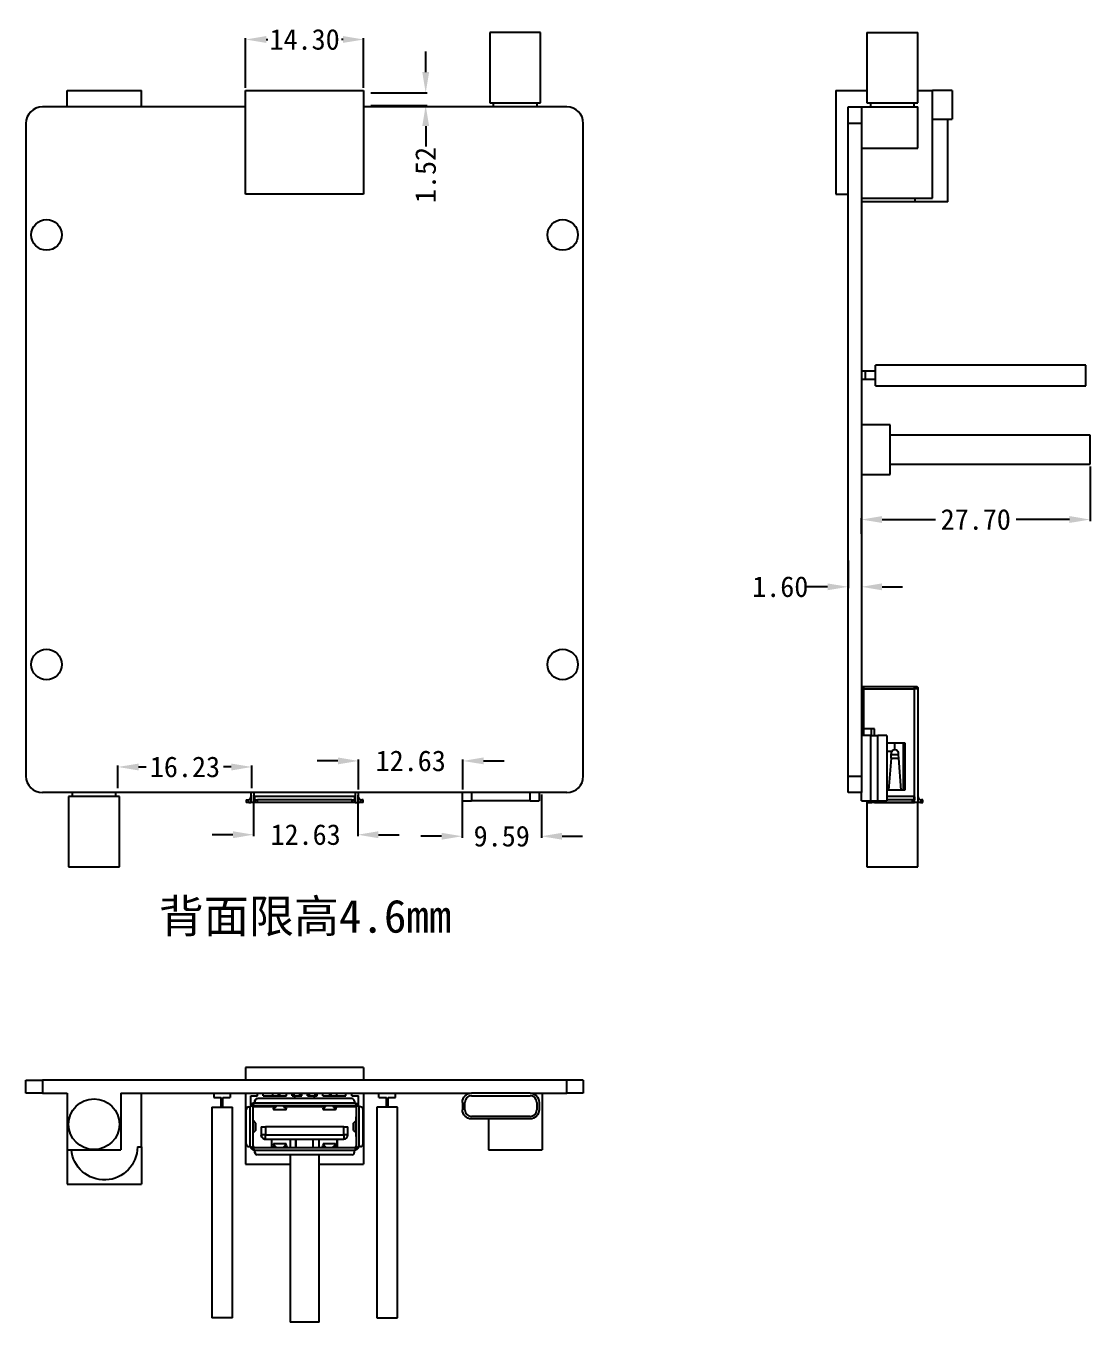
# Model space of a CAD drawing. Header units: millimetres. Extents: x 181 to 473, y 8 to 188.
# Drawn here: x 343.7 to 472.6, y 8.1 to 165 of the extents above; entities that cross this region are included whole.
import ezdxf

# ---------------------------------------------------------------- set-up
doc = ezdxf.new("R2010")
doc.units = ezdxf.units.MM
doc.layers.add('1', color=7, linetype='Continuous', true_color=0xffffff)
doc.dimstyles.get("Standard").update_dxf_attribs({"dimtxt": 2.5, "dimasz": 2.5, "dimexe": 0.18, "dimexo": 0.3, "dimgap": 0.09, "dimtad": 0, "dimzin": 0, "dimdsep": 46, "dimtxsty": 'Standard', "dimcen": 0, "dimclrd": 3, "dimclre": 3, "dimclrt": 4, "dimadec": 0, "dimazin": 0, "dimtfac": 1, "dimtofl": 0, "dimtmove": 0, "dimatfit": 3, "dimfxl": 0, "dimtolj": 1, "dimtzin": 0, "dimarcsym": 0})

# ---------------------------------------------------------------- blocks, each defined once
blk = doc.blocks.new('*D56')
at = {"color": 3, "linetype": 'ByBlock', "lineweight": -2, "transparency": 16777216}
for p, q in [((443.27, 100.33), (443.27, 96.96)), ((444.87, 100.33), (444.87, 96.96)), ((440.77, 97.14), (438.27, 97.14)), ((447.37, 97.14), (449.87, 97.14))]:
    blk.add_line(p, q, dxfattribs=at)
at = {"color": 3, "linetype": 'ByBlock', "lineweight": -3, "transparency": 16777216}
for points in [[(440.77, 97.55), (440.77, 96.72), (443.27, 97.14)], [(447.37, 97.55), (447.37, 96.72), (444.87, 97.14)]]:
    blk.add_solid(points, dxfattribs=at)
at = {"layer": 'Defpoints', "color": 0, "linetype": 'ByBlock', "lineweight": -3, "transparency": 16777216}
for p in [(443.27, 100.63), (444.87, 100.63), (443.27, 97.14)]:
    blk.add_point(p, dxfattribs=at)
at = {"color": 4, "linetype": 'ByBlock', "lineweight": -3, "transparency": 16777216, "insert": (435.05, 97.14), "char_height": 2.5, "attachment_point": 5}
blk.add_mtext('\\A1;1.60', dxfattribs=at)
blk = doc.blocks.new('*D57')
at = {"color": 3, "linetype": 'ByBlock', "lineweight": -2, "transparency": 16777216}
for p, q in [((472.57, 111.69), (472.57, 105.1)), ((444.87, 103.55), (444.87, 105.46)), ((447.37, 105.28), (453.84, 105.28)), ((470.07, 105.28), (463.6, 105.28))]:
    blk.add_line(p, q, dxfattribs=at)
at = {"color": 3, "linetype": 'ByBlock', "lineweight": -3, "transparency": 16777216}
for points in [[(447.37, 105.7), (447.37, 104.87), (444.87, 105.28)], [(470.07, 105.7), (470.07, 104.87), (472.57, 105.28)]]:
    blk.add_solid(points, dxfattribs=at)
at = {"layer": 'Defpoints', "color": 0, "linetype": 'ByBlock', "lineweight": -3, "transparency": 16777216}
for p in [(472.57, 111.99), (472.57, 105.28), (444.87, 103.25)]:
    blk.add_point(p, dxfattribs=at)
at = {"color": 4, "linetype": 'ByBlock', "lineweight": -3, "transparency": 16777216, "insert": (458.72, 105.28), "char_height": 2.5, "attachment_point": 5}
blk.add_mtext('\\A1;27.70', dxfattribs=at)
blk = doc.blocks.new('*D58')
at = {"color": 3, "linetype": 'ByBlock', "lineweight": -2, "transparency": 16777216}
for p, q in [((370.3, 157.54), (370.3, 163.57)), ((372.8, 163.39), (372.99, 163.39)), ((382.1, 163.39), (381.92, 163.39)), ((384.6, 157.54), (384.6, 163.57))]:
    blk.add_line(p, q, dxfattribs=at)
at = {"color": 3, "linetype": 'ByBlock', "lineweight": -3, "transparency": 16777216}
for points in [[(372.8, 163.81), (372.8, 162.98), (370.3, 163.39)], [(382.1, 163.81), (382.1, 162.98), (384.6, 163.39)]]:
    blk.add_solid(points, dxfattribs=at)
at = {"layer": 'Defpoints', "color": 0, "linetype": 'ByBlock', "lineweight": -3, "transparency": 16777216}
for p in [(384.6, 163.39), (370.3, 157.24), (384.6, 157.24)]:
    blk.add_point(p, dxfattribs=at)
at = {"color": 4, "linetype": 'ByBlock', "lineweight": -3, "transparency": 16777216, "insert": (377.45, 163.39), "char_height": 2.5, "attachment_point": 5}
blk.add_mtext('\\A1;14.30', dxfattribs=at)
blk = doc.blocks.new('*D59')
at = {"color": 3, "linetype": 'ByBlock', "lineweight": -2, "transparency": 16777216}
for p, q in [((392.11, 159.44), (392.11, 161.94)), ((385.47, 156.94), (392.29, 156.94)), ((385.47, 155.42), (392.29, 155.42)), ((392.11, 152.92), (392.11, 150.42))]:
    blk.add_line(p, q, dxfattribs=at)
at = {"color": 3, "linetype": 'ByBlock', "lineweight": -3, "transparency": 16777216}
for points in [[(391.7, 159.44), (392.53, 159.44), (392.11, 156.94)], [(391.7, 152.92), (392.53, 152.92), (392.11, 155.42)]]:
    blk.add_solid(points, dxfattribs=at)
at = {"layer": 'Defpoints', "color": 0, "linetype": 'ByBlock', "lineweight": -3, "transparency": 16777216}
for p in [(385.17, 156.94), (385.17, 155.42), (392.11, 155.42)]:
    blk.add_point(p, dxfattribs=at)
at = {"color": 4, "linetype": 'ByBlock', "lineweight": -3, "transparency": 16777216, "insert": (392.11, 146.99), "char_height": 2.5, "attachment_point": 5, "rotation": 90}
blk.add_mtext('\\A1;1.52', dxfattribs=at)
blk = doc.blocks.new('*D61')
at = {"color": 3, "linetype": 'ByBlock', "lineweight": -2, "transparency": 16777216}
for p, q in [((354.84, 72.77), (354.84, 75.51)), ((357.34, 75.33), (358.28, 75.33)), ((368.57, 75.33), (367.63, 75.33)), ((371.07, 72.77), (371.07, 75.51))]:
    blk.add_line(p, q, dxfattribs=at)
at = {"color": 3, "linetype": 'ByBlock', "lineweight": -3, "transparency": 16777216}
for points in [[(357.34, 75.74), (357.34, 74.91), (354.84, 75.33)], [(368.57, 75.74), (368.57, 74.91), (371.07, 75.33)]]:
    blk.add_solid(points, dxfattribs=at)
at = {"layer": 'Defpoints', "color": 0, "linetype": 'ByBlock', "lineweight": -3, "transparency": 16777216}
for p in [(371.07, 75.33), (354.84, 72.47), (371.07, 72.47)]:
    blk.add_point(p, dxfattribs=at)
at = {"color": 4, "linetype": 'ByBlock', "lineweight": -3, "transparency": 16777216, "insert": (362.96, 75.33), "char_height": 2.5, "attachment_point": 5}
blk.add_mtext('\\A1;16.23', dxfattribs=at)
blk = doc.blocks.new('*D62')
at = {"color": 3, "linetype": 'ByBlock', "lineweight": -2, "transparency": 16777216}
for p, q in [((381.48, 76.06), (378.98, 76.06)), ((383.98, 72.59), (383.98, 76.24)), ((396.62, 72.59), (396.62, 76.24)), ((399.12, 76.06), (401.62, 76.06))]:
    blk.add_line(p, q, dxfattribs=at)
at = {"color": 3, "linetype": 'ByBlock', "lineweight": -3, "transparency": 16777216}
for points in [[(381.48, 76.48), (381.48, 75.65), (383.98, 76.06)], [(399.12, 76.48), (399.12, 75.65), (396.62, 76.06)]]:
    blk.add_solid(points, dxfattribs=at)
at = {"layer": 'Defpoints', "color": 0, "linetype": 'ByBlock', "lineweight": -3, "transparency": 16777216}
for p in [(396.62, 76.06), (383.98, 72.29), (396.62, 72.29)]:
    blk.add_point(p, dxfattribs=at)
at = {"color": 4, "linetype": 'ByBlock', "lineweight": -3, "transparency": 16777216, "insert": (390.3, 76.06), "char_height": 2.5, "attachment_point": 5}
blk.add_mtext('\\A1;12.63', dxfattribs=at)
blk = doc.blocks.new('*D63')
at = {"color": 3, "linetype": 'ByBlock', "lineweight": -2, "transparency": 16777216}
for p, q in [((371.26, 71.9), (371.26, 66.95)), ((383.89, 71.9), (383.89, 66.95)), ((368.76, 67.13), (366.26, 67.13)), ((386.39, 67.13), (388.89, 67.13))]:
    blk.add_line(p, q, dxfattribs=at)
at = {"color": 3, "linetype": 'ByBlock', "lineweight": -3, "transparency": 16777216}
for points in [[(368.76, 67.55), (368.76, 66.71), (371.26, 67.13)], [(386.39, 67.55), (386.39, 66.71), (383.89, 67.13)]]:
    blk.add_solid(points, dxfattribs=at)
at = {"layer": 'Defpoints', "color": 0, "linetype": 'ByBlock', "lineweight": -3, "transparency": 16777216}
for p in [(371.26, 72.2), (383.89, 72.2), (383.89, 67.13)]:
    blk.add_point(p, dxfattribs=at)
at = {"color": 4, "linetype": 'ByBlock', "lineweight": -3, "transparency": 16777216, "insert": (377.57, 67.13), "char_height": 2.5, "attachment_point": 5}
blk.add_mtext('\\A1;12.63', dxfattribs=at)
blk = doc.blocks.new('*D64')
at = {"color": 3, "linetype": 'ByBlock', "lineweight": -2, "transparency": 16777216}
for p, q in [((396.53, 71.99), (396.53, 66.76)), ((406.12, 71.99), (406.12, 66.76)), ((394.03, 66.94), (391.53, 66.94)), ((408.62, 66.94), (411.12, 66.94))]:
    blk.add_line(p, q, dxfattribs=at)
at = {"color": 3, "linetype": 'ByBlock', "lineweight": -3, "transparency": 16777216}
for points in [[(394.03, 67.36), (394.03, 66.53), (396.53, 66.94)], [(408.62, 67.36), (408.62, 66.53), (406.12, 66.94)]]:
    blk.add_solid(points, dxfattribs=at)
at = {"layer": 'Defpoints', "color": 0, "linetype": 'ByBlock', "lineweight": -3, "transparency": 16777216}
for p in [(396.53, 72.29), (406.12, 72.29), (406.12, 66.94)]:
    blk.add_point(p, dxfattribs=at)
at = {"color": 4, "linetype": 'ByBlock', "lineweight": -3, "transparency": 16777216, "insert": (401.32, 66.94), "char_height": 2.5, "attachment_point": 5}
blk.add_mtext('\\A1;9.59', dxfattribs=at)

msp = doc.modelspace()

# ---------------------------------------------------------------- linework, layer by layer
at = {"layer": '1', "color": 0, "linetype": 'ByBlock', "lineweight": -3}
for p, q in [((399.876, 164.236), (399.876, 155.736)), ((402.951, 164.236), (399.876, 164.236)), ((406.026, 164.236), (402.951, 164.236)), ((406.026, 155.736), (406.026, 164.236)), ((445.542, 164.236), (445.542, 155.736)), ((445.542, 164.236), (451.692, 164.236)), ((451.692, 155.736), (451.692, 164.236)), ((348.701, 157.236), (357.701, 157.236)), ((370.301, 144.686), (370.301, 157.236)), ((370.301, 157.236), (384.601, 157.236)), ((384.601, 157.236), (384.601, 144.686)), ((441.767, 157.236), (441.767, 144.686)), ((441.767, 157.236), (445.542, 157.236)), ((451.692, 157.236), (453.467, 157.236)), ((453.467, 144.186), (453.467, 157.236)), ((455.861, 157.236), (453.467, 157.236)), ((455.861, 157.236), (455.861, 153.736)), ((399.876, 155.736), (406.026, 155.736)), ((400.301, 155.736), (400.301, 155.236)), ((405.601, 155.236), (405.601, 155.736)), ((445.542, 155.736), (451.692, 155.736)), ((445.967, 155.736), (445.967, 155.236)), ((451.267, 155.236), (451.267, 155.736)), ((370.301, 155.236), (345.701, 155.236)), ((409.201, 155.236), (384.601, 155.236)), ((443.267, 155.236), (444.867, 155.236)), ((443.267, 153.236), (443.267, 155.236)), ((444.867, 155.236), (444.867, 153.236)), ((444.867, 155.236), (451.697, 155.236)), ((451.697, 150.236), (451.697, 155.236)), ((343.701, 153.236), (343.701, 74.236)), ((411.201, 74.236), (411.201, 153.236)), ((443.267, 74.236), (443.267, 153.236)), ((444.867, 153.236), (443.267, 153.236)), ((444.867, 153.236), (444.867, 74.236)), ((453.467, 153.736), (455.861, 153.736)), ((455.361, 143.736), (455.361, 153.736)), ((444.867, 150.236), (451.697, 150.236)), ((384.601, 144.686), (370.301, 144.686)), ((441.767, 144.686), (443.267, 144.686)), ((444.867, 144.186), (453.467, 144.186)), ((451.361, 143.736), (444.867, 143.736)), ((451.361, 144.186), (451.361, 143.736)), ((455.361, 143.736), (451.361, 143.736)), ((472.067, 123.986), (446.567, 123.986)), ((446.567, 121.486), (446.567, 123.986)), ((472.067, 122.736), (472.067, 123.986)), ((445.367, 123.236), (444.867, 123.236)), ((445.367, 122.236), (445.367, 123.236)), ((446.567, 123.236), (445.367, 123.236)), ((472.067, 121.486), (472.067, 122.736)), ((445.367, 122.236), (444.867, 122.236)), ((446.567, 122.236), (445.367, 122.236)), ((446.567, 121.486), (472.067, 121.486)), ((448.367, 116.736), (444.867, 116.736)), ((448.367, 110.736), (448.367, 116.736)), ((472.567, 115.486), (448.367, 115.486)), ((472.567, 111.986), (472.567, 115.486)), ((448.367, 111.986), (472.567, 111.986)), ((444.867, 110.736), (448.367, 110.736)), ((445.167, 85.037), (444.867, 85.037)), ((445.167, 84.787), (445.167, 85.037)), ((451.267, 85.037), (445.167, 85.037)), ((445.167, 79.937), (445.167, 84.787)), ((445.167, 84.787), (451.267, 84.787)), ((451.267, 85.036), (451.517, 85.036)), ((451.267, 84.787), (451.267, 71.737)), ((451.767, 71.737), (451.767, 84.787)), ((445.167, 79.937), (444.867, 79.937)), ((445.167, 79.937), (444.867, 79.937)), ((445.167, 79.937), (444.867, 79.937)), ((445.167, 79.937), (444.867, 79.937)), ((445.967, 79.136), (444.867, 79.136)), ((445.167, 79.136), (445.167, 79.937)), ((446.067, 79.937), (445.167, 79.937)), ((445.167, 79.937), (445.167, 79.937)), ((445.167, 79.937), (445.167, 79.937)), ((446.467, 79.937), (445.167, 79.937)), ((445.167, 79.937), (445.167, 79.937)), ((445.967, 79.136), (445.967, 71.236)), ((445.967, 79.136), (446.867, 79.136)), ((446.067, 79.937), (446.067, 79.136)), ((446.467, 79.136), (446.467, 79.937)), ((446.867, 71.236), (446.867, 79.136)), ((447.967, 79.136), (446.867, 79.136)), ((447.967, 79.136), (447.967, 71.236)), ((447.967, 78.237), (450.117, 78.237)), ((447.967, 78.237), (450.117, 78.237)), ((447.967, 78.236), (448.917, 78.236)), ((447.967, 78.236), (448.917, 78.236)), ((447.967, 77.236), (448.57, 77.236)), ((448.498, 76.805), (448.518, 77.068)), ((448.917, 77.437), (448.917, 78.236)), ((449.316, 77.068), (449.336, 76.805)), ((449.917, 78.236), (449.917, 72.537)), ((450.117, 78.237), (450.117, 72.537)), ((450.117, 78.237), (450.117, 78.237)), ((448.466, 76.392), (448.167, 72.537)), ((448.466, 76.392), (448.498, 76.805)), ((448.466, 76.392), (449.368, 76.392)), ((449.336, 76.805), (448.498, 76.805)), ((449.336, 76.805), (449.368, 76.392)), ((449.368, 76.392), (449.667, 72.537)), ((443.267, 74.236), (444.867, 74.236)), ((443.267, 72.236), (443.267, 74.236)), ((444.867, 74.236), (444.867, 72.236)), ((409.201, 72.236), (345.701, 72.236)), ((349.301, 72.236), (349.301, 71.736)), ((354.601, 71.736), (354.601, 72.236)), ((370.926, 72.237), (370.926, 71.049)), ((371.326, 71.036), (371.326, 72.237)), ((383.576, 72.237), (383.576, 71.037)), ((383.976, 71.049), (383.976, 72.236)), ((396.551, 71.236), (396.551, 72.237)), ((397.651, 72.236), (397.651, 71.236)), ((404.751, 71.236), (404.751, 72.236)), ((405.851, 72.237), (405.851, 71.236)), ((444.867, 72.236), (443.267, 72.236)), ((444.867, 71.236), (444.867, 72.236)), ((448.167, 72.537), (447.967, 72.537)), ((449.667, 72.537), (448.167, 72.537)), ((450.117, 72.537), (449.667, 72.537)), ((348.876, 71.736), (348.876, 63.236)), ((351.951, 71.736), (348.876, 71.736)), ((355.026, 71.736), (351.951, 71.736)), ((355.026, 63.236), (355.026, 71.736)), ((370.376, 71.336), (370.376, 71.036)), ((370.376, 71.336), (370.526, 71.336)), ((370.676, 71.036), (370.376, 71.036)), ((370.676, 71.036), (370.676, 71.365)), ((370.676, 71.036), (370.826, 71.036)), ((371.426, 71.036), (371.326, 71.036)), ((383.476, 71.737), (371.426, 71.736)), ((371.426, 71.365), (371.426, 71.736)), ((371.426, 71.365), (371.426, 71.036)), ((371.726, 71.036), (371.426, 71.036)), ((371.467, 71.336), (371.726, 71.336)), ((383.176, 71.337), (371.726, 71.336)), ((371.726, 71.036), (371.726, 71.336)), ((383.176, 71.037), (371.726, 71.036)), ((383.176, 71.337), (383.436, 71.337)), ((383.176, 71.337), (383.176, 71.037)), ((383.476, 71.037), (383.176, 71.037)), ((383.476, 71.737), (383.476, 71.366)), ((383.476, 71.037), (383.476, 71.366)), ((383.576, 71.037), (383.476, 71.037)), ((384.226, 71.037), (384.076, 71.037)), ((384.226, 71.366), (384.226, 71.037)), ((384.526, 71.037), (384.226, 71.037)), ((384.526, 71.337), (384.376, 71.337)), ((384.526, 71.037), (384.526, 71.337)), ((396.551, 71.236), (397.651, 71.236)), ((404.751, 71.236), (397.651, 71.236)), ((404.751, 71.236), (405.851, 71.236)), ((444.867, 71.236), (445.967, 71.236)), ((445.517, 71.236), (445.517, 71.037)), ((445.517, 71.037), (445.517, 71.036)), ((445.542, 71.036), (445.542, 63.236)), ((445.817, 71.037), (445.817, 71.236)), ((445.817, 71.037), (446.067, 71.037)), ((445.817, 71.036), (446.067, 71.036)), ((445.967, 71.236), (446.867, 71.236)), ((446.067, 71.237), (446.067, 71.037)), ((446.067, 71.037), (446.067, 71.036)), ((446.067, 71.037), (446.067, 71.037)), ((446.067, 71.036), (446.067, 71.036)), ((446.467, 71.049), (446.467, 71.237)), ((446.517, 71.049), (446.467, 71.049)), ((446.467, 71.049), (446.517, 71.049)), ((446.517, 71.236), (446.517, 71.037)), ((451.317, 71.037), (446.517, 71.037)), ((446.517, 71.036), (446.517, 71.037)), ((446.517, 71.037), (446.517, 71.037)), ((446.517, 71.036), (451.317, 71.036)), ((446.817, 71.037), (446.817, 71.236)), ((451.017, 71.037), (446.817, 71.037)), ((451.017, 71.036), (446.817, 71.036)), ((446.867, 71.236), (447.967, 71.236)), ((451.267, 71.737), (447.967, 71.737)), ((451.017, 71.337), (447.967, 71.337)), ((448.917, 71.037), (448.917, 71.037)), ((448.917, 71.037), (448.917, 71.036)), ((449.917, 71.037), (448.917, 71.037)), ((448.917, 71.036), (449.917, 71.036)), ((449.917, 71.037), (449.917, 71.036)), ((449.917, 71.037), (449.917, 71.037)), ((449.917, 71.037), (449.917, 71.037)), ((449.917, 71.036), (449.917, 71.037)), ((451.017, 71.337), (451.017, 71.037)), ((451.267, 71.337), (451.267, 71.737)), ((451.317, 71.037), (451.317, 71.365)), ((451.317, 71.037), (451.317, 71.037)), ((451.692, 63.236), (451.692, 71.048)), ((451.767, 71.037), (451.767, 71.737)), ((451.767, 71.036), (451.767, 71.037)), ((452.017, 71.037), (451.767, 71.037)), ((452.017, 71.036), (451.767, 71.036)), ((452.017, 71.366), (452.017, 71.037)), ((452.317, 71.037), (452.317, 71.337)), ((452.317, 71.037), (452.317, 71.036)), ((348.876, 63.236), (351.951, 63.236)), ((351.951, 63.236), (355.026, 63.236)), ((445.542, 63.236), (451.692, 63.236)), ((384.601, 38.933), (370.301, 38.933)), ((370.301, 38.933), (370.301, 37.433)), ((384.601, 38.933), (384.601, 37.433)), ((343.701, 35.833), (343.701, 37.433)), ((343.701, 37.433), (345.701, 37.433)), ((409.201, 37.433), (345.701, 37.433)), ((345.701, 37.433), (345.701, 35.833)), ((409.201, 35.833), (409.201, 37.433)), ((411.201, 37.433), (409.201, 37.433)), ((411.201, 37.433), (411.201, 35.833)), ((345.701, 35.833), (343.701, 35.833)), ((345.701, 35.833), (348.701, 35.833)), ((348.701, 35.833), (348.701, 29.003)), ((355.201, 35.833), (397.651, 35.833)), ((355.201, 35.833), (355.201, 29.003)), ((357.701, 29.339), (357.701, 35.833)), ((366.451, 35.833), (366.451, 35.333)), ((366.451, 35.333), (367.351, 35.333)), ((367.351, 34.133), (367.351, 35.333)), ((367.551, 35.333), (368.451, 35.333)), ((367.551, 34.133), (367.551, 35.333)), ((368.451, 35.833), (368.451, 35.333)), ((370.301, 35.833), (370.301, 27.233)), ((370.926, 34.233), (370.926, 35.533)), ((370.926, 35.533), (371.751, 35.533)), ((370.926, 34.183), (370.926, 35.533)), ((370.926, 35.533), (370.926, 35.533)), ((371.326, 34.633), (371.326, 34.633)), ((371.426, 34.633), (371.326, 34.633)), ((371.426, 34.883), (371.426, 34.883)), ((371.426, 34.883), (371.426, 34.633)), ((383.476, 34.633), (371.426, 34.633)), ((371.726, 35.183), (371.726, 35.183)), ((383.176, 35.183), (371.726, 35.183)), ((371.751, 35.533), (371.751, 35.833)), ((371.751, 35.533), (371.751, 35.833)), ((372.451, 35.533), (372.451, 35.833)), ((372.451, 35.533), (375.251, 35.533)), ((373.601, 35.533), (373.601, 35.833)), ((374.251, 35.833), (374.251, 35.533)), ((374.451, 35.533), (374.451, 35.833)), ((375.251, 35.533), (375.251, 35.833)), ((375.251, 35.533), (375.251, 35.833)), ((375.951, 35.533), (375.951, 35.833)), ((375.951, 35.533), (376.251, 35.533)), ((376.201, 35.533), (376.201, 35.833)), ((376.251, 35.183), (376.251, 35.533)), ((376.251, 35.533), (377.101, 35.533)), ((376.251, 35.533), (376.251, 35.533)), ((376.251, 35.183), (376.251, 35.533)), ((376.851, 35.833), (376.851, 35.533)), ((377.101, 35.533), (377.101, 35.833)), ((377.101, 35.533), (377.101, 35.833)), ((377.801, 35.533), (377.801, 35.833)), ((377.801, 35.533), (378.651, 35.533)), ((378.051, 35.533), (378.051, 35.833)), ((378.051, 35.533), (378.051, 35.833)), ((378.651, 35.183), (378.651, 35.533)), ((378.651, 35.533), (378.951, 35.533)), ((378.701, 35.833), (378.701, 35.533)), ((378.951, 35.533), (378.951, 35.833)), ((378.951, 35.533), (378.951, 35.833)), ((379.651, 35.533), (379.651, 35.833)), ((379.651, 35.533), (382.451, 35.533)), ((380.451, 35.833), (380.451, 35.533)), ((380.651, 35.533), (380.651, 35.833)), ((381.301, 35.833), (381.301, 35.533)), ((382.451, 35.533), (382.451, 35.833)), ((382.451, 35.533), (382.451, 35.833)), ((383.151, 35.533), (383.151, 35.833)), ((383.151, 35.533), (383.976, 35.533)), ((383.476, 34.883), (383.476, 34.633)), ((383.576, 34.633), (383.476, 34.633)), ((383.976, 34.233), (383.976, 35.533)), ((384.601, 35.833), (384.601, 27.233)), ((386.451, 35.333), (386.451, 35.833)), ((386.451, 35.333), (387.351, 35.333)), ((387.351, 34.133), (387.351, 35.333)), ((387.551, 35.333), (388.451, 35.333)), ((387.551, 34.133), (387.551, 35.333)), ((388.451, 35.333), (388.451, 35.833)), ((396.551, 34.733), (396.551, 33.833)), ((396.851, 33.833), (396.851, 34.733)), ((404.751, 35.833), (397.651, 35.833)), ((397.651, 35.533), (404.751, 35.533)), ((404.751, 35.833), (409.201, 35.833)), ((405.551, 34.733), (405.551, 33.833)), ((405.851, 34.733), (405.851, 33.833)), ((406.201, 35.833), (406.201, 29.003)), ((411.201, 35.833), (409.201, 35.833)), ((366.201, 34.133), (366.201, 8.633)), ((366.201, 34.133), (368.701, 34.133)), ((368.701, 8.633), (368.701, 34.133)), ((370.376, 33.883), (370.376, 33.883)), ((370.376, 29.683), (370.376, 33.883)), ((370.376, 29.683), (370.376, 33.883)), ((370.676, 34.183), (370.826, 34.183)), ((370.676, 34.183), (370.676, 34.183)), ((370.826, 34.183), (370.826, 29.383)), ((370.826, 34.183), (370.926, 34.183)), ((370.926, 34.233), (370.926, 34.233)), ((370.926, 34.233), (370.926, 34.183)), ((371.221, 34.133), (371.226, 34.133)), ((371.226, 29.433), (371.226, 34.133)), ((371.253, 34.233), (373.628, 34.233)), ((371.363, 34.345), (371.362, 34.352)), ((371.418, 34.333), (383.485, 34.333)), ((373.697, 33.871), (375.206, 33.871)), ((373.721, 34.237), (373.721, 33.919)), ((375.182, 33.919), (375.182, 34.237)), ((375.275, 34.233), (376.251, 34.233)), ((376.251, 34.233), (376.251, 34.333)), ((376.251, 34.233), (376.251, 34.333)), ((376.251, 34.233), (378.651, 34.233)), ((376.251, 34.233), (376.251, 34.233)), ((378.651, 34.233), (378.651, 34.333)), ((378.651, 34.233), (379.628, 34.233)), ((379.697, 33.871), (381.206, 33.871)), ((379.721, 34.237), (379.721, 33.919)), ((381.182, 33.919), (381.182, 34.237)), ((381.275, 34.233), (383.649, 34.233)), ((383.676, 34.133), (383.676, 29.433)), ((383.676, 34.133), (383.682, 34.133)), ((383.676, 34.133), (383.676, 34.133)), ((383.676, 34.133), (383.676, 29.433)), ((383.676, 32.983), (383.676, 32.983)), ((383.676, 32.533), (383.676, 32.983)), ((383.676, 32.983), (383.676, 30.583)), ((383.976, 34.183), (383.976, 34.233)), ((383.976, 34.183), (384.076, 34.183)), ((384.076, 29.383), (384.076, 34.183)), ((384.226, 34.183), (384.076, 34.183)), ((384.526, 29.683), (384.526, 33.883)), ((386.201, 34.133), (386.201, 8.633)), ((388.701, 34.133), (386.201, 34.133)), ((388.701, 8.633), (388.701, 34.133)), ((404.751, 33.033), (397.651, 33.033)), ((371.515, 32.231), (371.227, 32.533)), ((371.515, 32.231), (371.515, 31.335)), ((371.517, 31.341), (371.517, 32.225)), ((372.201, 31.783), (372.201, 30.783)), ((372.201, 31.783), (372.701, 31.783)), ((372.201, 31.783), (372.201, 30.783)), ((372.201, 31.783), (372.201, 31.783)), ((382.201, 31.783), (372.701, 31.783)), ((372.701, 31.783), (372.701, 30.783)), ((382.201, 31.783), (382.701, 31.783)), ((382.201, 30.783), (382.201, 31.783)), ((382.701, 30.783), (382.701, 31.783)), ((383.385, 32.225), (383.385, 31.341)), ((383.388, 32.231), (383.676, 32.533)), ((383.388, 31.335), (383.388, 32.231)), ((404.751, 32.733), (397.651, 32.733)), ((399.701, 32.733), (399.701, 29.003)), ((371.515, 31.335), (371.227, 31.033)), ((372.701, 30.783), (372.201, 30.783)), ((372.201, 30.783), (372.201, 30.783)), ((372.701, 30.283), (372.701, 30.783)), ((372.701, 30.783), (382.201, 30.783)), ((372.701, 30.283), (382.201, 30.283)), ((372.701, 30.283), (372.701, 30.283)), ((373.501, 29.233), (373.501, 30.283)), ((375.701, 30.283), (375.701, 29.233)), ((376.401, 30.283), (376.401, 29.233)), ((376.401, 29.233), (376.401, 30.283)), ((378.501, 29.233), (378.501, 30.283)), ((379.201, 29.233), (379.201, 30.283)), ((381.401, 30.283), (381.401, 29.233)), ((381.401, 29.233), (381.401, 30.283)), ((382.201, 30.783), (382.201, 30.283)), ((382.701, 30.783), (382.201, 30.783)), ((383.388, 31.335), (383.676, 31.033)), ((383.676, 30.583), (383.676, 31.033)), ((383.676, 30.583), (383.676, 30.583)), ((348.701, 29.003), (355.201, 29.003)), ((348.701, 29.003), (348.701, 24.839)), ((357.201, 29.339), (357.701, 29.339)), ((357.701, 29.339), (357.701, 24.839)), ((370.376, 29.683), (370.376, 29.683)), ((370.676, 29.383), (370.826, 29.383)), ((370.676, 29.383), (370.676, 29.383)), ((370.928, 29.383), (370.826, 29.383)), ((371.226, 29.433), (371.221, 29.433)), ((383.485, 29.233), (371.418, 29.233)), ((371.426, 28.933), (371.426, 28.933)), ((371.426, 28.933), (371.426, 28.933)), ((371.426, 28.933), (383.476, 28.933)), ((371.426, 28.683), (371.426, 28.933)), ((371.426, 28.683), (371.426, 28.683)), ((371.726, 28.383), (371.726, 28.383)), ((383.176, 28.383), (371.726, 28.383)), ((375.206, 29.695), (373.697, 29.695)), ((373.721, 29.647), (373.721, 29.329)), ((375.182, 29.329), (375.182, 29.647)), ((375.701, 28.383), (375.701, 8.133)), ((379.201, 8.133), (379.201, 28.383)), ((381.206, 29.695), (379.697, 29.695)), ((379.721, 29.647), (379.721, 29.329)), ((381.182, 29.329), (381.182, 29.647)), ((383.476, 28.683), (383.476, 28.933)), ((383.682, 29.433), (383.676, 29.433)), ((383.676, 29.433), (383.676, 29.433)), ((384.076, 29.383), (383.975, 29.383)), ((384.226, 29.383), (384.076, 29.383)), ((399.701, 29.003), (406.201, 29.003)), ((370.301, 27.233), (375.701, 27.233)), ((379.201, 27.233), (384.601, 27.233)), ((348.701, 24.839), (357.701, 24.839)), ((368.701, 8.633), (366.201, 8.633)), ((379.201, 8.133), (375.701, 8.133)), ((386.201, 8.633), (388.701, 8.633))]:
    msp.add_line(p, q, dxfattribs=at)
for centre, radius in [((346.201, 139.736), 1.85), ((408.701, 139.736), 1.85), ((346.201, 87.736), 1.85), ((408.701, 87.736), 1.85), ((351.951, 32.083), 3.075)]:
    msp.add_circle(centre, radius, dxfattribs=at)
for centre, radius, start, end in [((345.701, 153.236), 2, 90, 180), ((409.201, 153.236), 2, 0, 90), ((345.701, 74.236), 2, 180, 270), ((409.201, 74.236), 2, 270, 0), ((370.826, 71.436), 0.4, 270.00154, 284.47906), ((384.076, 71.437), 0.4, 255.52403, 270.00154), ((397.651, 34.733), 0.8, 90, 180), ((404.751, 34.733), 0.8, 0, 90), ((397.651, 33.833), 0.8, 180, 270), ((404.751, 33.833), 0.8, 270, 0)]:
    msp.add_arc(centre, radius, start, end, dxfattribs=at)
at = {"layer": '1', "color": 0, "linetype": 'ByBlock', "lineweight": -3, "extrusion": (0, 2.69687e-05, 1)}
msp.add_arc((451.517, 84.786, 0.003), 0.25, 66.28053, 89.99892, dxfattribs=at)
at = {"layer": '1', "color": 0, "linetype": 'ByBlock', "lineweight": -3, "extrusion": (6.11988e-17, 2.69363e-05, 1)}
msp.add_arc((451.517, 84.786, 0.003), 0.25, 0.00644, 56.76386, dxfattribs=at)
at = {"layer": '1', "color": 0, "linetype": 'ByBlock', "lineweight": -3, "extrusion": (0, 1.17146e-15, -1)}
for centre, radius, start, end in [((-370.526, 71.736), 0.4, 179.99846, 247.97414), ((-384.376, 71.737), 0.4, 292.02277, 359.99846), ((-397.651, 34.733), 1.1, 0, 90)]:
    msp.add_arc(centre, radius, start, end, dxfattribs=at)
at = {"layer": '1', "color": 0, "linetype": 'ByBlock', "lineweight": -3, "extrusion": (3.82133e-15, -2.69363e-05, -1)}
msp.add_arc((-452.167, 71.736, -0.003), 0.4, 292.03302, 0, dxfattribs=at)
at = {"layer": '1', "color": 0, "linetype": 'ByBlock', "lineweight": -3, "extrusion": (-2.69363e-05, 1.23269e-15, -1)}
for centre, radius, start, end in [((-371.325, 34.233, -0.01), 0.4, 360, 90), ((-370.675, 33.883, -0.01), 0.3, 0, 60), ((-372.7, 30.783, -0.01), 0.5, 270, 0.00011), ((-370.675, 29.683, -0.01), 0.3, 302.72141, 0.00066), ((-371.725, 28.683, -0.01), 0.3, 270, 329.89051)]:
    msp.add_arc(centre, radius, start, end, dxfattribs=at)
at = {"layer": '1', "color": 0, "linetype": 'ByBlock', "lineweight": -3, "extrusion": (2.69363e-05, -1.23269e-15, 1)}
for centre, radius, start, end in [((371.725, 34.883, 0.01), 0.3, 90, 180), ((383.175, 34.883, 0.01), 0.3, 0, 89.78039), ((370.675, 33.883, 0.01), 0.3, 90, 180), ((383.475, 34.133, 0.01), 0.2, 0, 29.88834), ((384.225, 33.883, 0.01), 0.3, 0, 89.78039), ((372.7, 30.783, 0.01), 0.5, 180, 270.00002), ((382.2, 30.783, 0.01), 0.5, 270.13025, 0.00001), ((370.675, 29.683, 0.01), 0.3, 180, 269.99982), ((371.725, 28.683, 0.01), 0.3, 180, 270), ((383.175, 28.683, 0.01), 0.3, 270.21961, 360), ((383.475, 29.433, 0.01), 0.2, 270.22382, 0), ((384.225, 29.683, 0.01), 0.3, 270.21969, 0.00008)]:
    msp.add_arc(centre, radius, start, end, dxfattribs=at)
at = {"layer": '1', "color": 0, "linetype": 'ByBlock', "lineweight": -3, "extrusion": (-2.69363e-05, 6.79204e-15, -1)}
msp.add_arc((-371.725, 34.883, -0.01), 0.3, 30.10949, 90, dxfattribs=at)
at = {"layer": '1', "color": 0, "linetype": 'ByBlock', "lineweight": -3, "extrusion": (0, 0, -1)}
for centre, start, end in [((-404.751, 34.733), 90, 180), ((-404.751, 33.833), 180, 270)]:
    msp.add_arc(centre, 1.1, start, end, dxfattribs=at)
at = {"layer": '1', "color": 0, "linetype": 'ByBlock', "lineweight": -3, "extrusion": (-2.69364e-05, 1.23269e-15, -1)}
for centre, start, end in [((-371.425, 34.133, -0.01), 360, 90), ((-383.475, 34.133, -0.01), 90.32638, 180), ((-371.425, 29.433, -0.01), 270, 360), ((-383.475, 29.433, -0.01), 180, 269.67362)]:
    msp.add_arc(centre, 0.2, start, end, dxfattribs=at)
at = {"layer": '1', "color": 0, "linetype": 'ByBlock', "lineweight": -3, "extrusion": (2.69363e-05, -2.87263e-15, 1)}
msp.add_arc((383.475, 34.133, 0.01), 0.2, 30, 89.73916, dxfattribs=at)
at = {"layer": '1', "color": 0, "linetype": 'ByBlock', "lineweight": -3, "extrusion": (0, 1.23269e-15, -1)}
for centre, radius, start, end in [((-397.651, 33.833), 1.1, 270, 0), ((-353.201, 29.339), 4, 180, 355.18219)]:
    msp.add_arc(centre, radius, start, end, dxfattribs=at)
at = {"layer": '1', "color": 0, "linetype": 'ByBlock', "lineweight": -3, "extrusion": (-2.6937e-05, 1.23269e-15, -1)}
for start, end in [(316.6388, 0.00002), (270, 315.25209)]:
    msp.add_arc((-371.425, 29.433, -0.01), 0.5, start, end, dxfattribs=at)
at = {"layer": '1', "color": 0, "linetype": 'ByBlock', "lineweight": -3}
for centre, major_axis, ratio, start_param, end_param in [((451.267, 84.787), (0, 0.25), 0.0000013, 6.2831601, 6.6904695), ((451.267, 84.787), (0, 0.25), 0.0000013, 0.4072868, 1.5707694), ((451.267, 84.787), (-0.5, 0), 0.0000269, 3.5498754, 4.712389), ((451.267, 84.787), (-0.5, 0), 0.0000269, 3.1415923, 3.5498753), ((446.467, 79.937), (-0.4, 0), 0.0000269, 4.712389, 6.2831853), ((445.817, 71.037), (0.3, 0), 0.0000269, 1.5707963, 3.1415927), ((445.817, 71.036), (0.3, 0), 0.0000269, 3.1415926, 4.712389), ((446.817, 71.037), (0.3, 0), 0.0000269, 1.5707963, 3.1415927), ((446.817, 71.036), (0.3, 0), 0.0000269, 3.1415927, 4.712389), ((451.017, 71.337), (-0.3, 0), 0.0000269, 3.7199502, 4.7123895), ((451.017, 71.037), (0.3, 0), 0.0000269, 0, 1.5707977), ((452.017, 71.037), (0.3, 0), 0.0000269, 0, 1.5707963), ((452.017, 71.036), (0.3, 0), 0.0000269, 4.712389, 6.2831853), ((452.017, 71.337), (-0.3, 0), 0.0000269, 3.1415927, 4.1887902), ((371.426, 35.033), (0, 0.4), 0.0000269, 3.1415927, 4.3279922), ((373.589, 32.833), (0, -1.5), 0.0726076, 2.54119, 3.1415927), ((373.697, 35.011), (0, -1.14), 0.0726076, 5.6827826, 6.5726093), ((373.697, 35.011), (0, -0.84), 0.0726076, 5.6441746, 6.6808651), ((375.206, 35.011), (0, -0.84), 0.0725537, 5.8855067, 6.922196), ((375.206, 35.011), (0, -1.14), 0.0725537, 5.9937616, 6.883588), ((375.314, 32.833), (0, -1.5), 0.0725537, 3.1415927, 3.7419953), ((379.589, 32.833), (0, -1.5), 0.0726076, 2.54119, 3.1415927), ((379.697, 35.011), (0, -1.14), 0.0726076, 5.6827826, 6.5726093), ((379.697, 35.011), (0, -0.84), 0.0726076, 5.6441746, 6.6808651), ((381.206, 35.011), (0, -0.84), 0.0725537, 5.8855067, 6.922196), ((381.206, 35.011), (0, -1.14), 0.0725537, 5.9937616, 6.883588), ((381.314, 32.833), (0, -1.5), 0.0725537, 3.1415927, 3.7419953), ((383.485, 34.133), (0, 0.2), 0.98601, 4.712389, 6.2831853), ((371.418, 29.433), (0, -0.2), 0.9860185, 4.712389, 6.2831853), ((371.426, 28.533), (0, 0.4), 0.0000269, 5.0967858, 6.2831853), ((373.589, 30.733), (0, -1.5), 0.0726076, 0, 0.6004027), ((373.697, 28.555), (0, -1.14), 0.0726076, 2.852169, 3.7419953), ((373.697, 28.555), (0, -0.84), 0.0726076, 2.7439141, 3.7806034), ((375.206, 28.555), (0, -1.14), 0.0725537, 2.54119, 3.4310166), ((375.206, 28.555), (0, -0.84), 0.0725537, 2.5025819, 3.5392724), ((375.314, 30.733), (0, -1.5), 0.0725537, 5.6827826, 6.2831853), ((379.589, 30.733), (0, -1.5), 0.0726076, 0, 0.6004027), ((379.697, 28.555), (0, -1.14), 0.0726076, 2.8521689, 3.7419953), ((379.697, 28.555), (0, -0.84), 0.0726076, 2.7439141, 3.7806034), ((381.206, 28.555), (0, -1.14), 0.0725537, 2.54119, 3.4310166), ((381.206, 28.555), (0, -0.84), 0.0725537, 2.5025819, 3.5392724), ((381.314, 30.733), (0, -1.5), 0.0725537, 5.6827826, 6.2831853)]:
    msp.add_ellipse(centre, major_axis=major_axis, ratio=ratio, start_param=start_param, end_param=end_param, dxfattribs=at)
at = {"layer": '1', "color": 0, "linetype": 'ByBlock', "lineweight": -3, "extrusion": (0, 0, -1)}
msp.add_ellipse((448.917, 77.037), major_axis=(0, 0.4), ratio=0.9999903, start_param=4.7897455, end_param=7.7766251, dxfattribs=at)
at = {"layer": '1', "color": 0, "linetype": 'ByBlock', "lineweight": -3}
for points, degree in [([(348.701, 155.236), (348.701, 155.903), (348.701, 156.57), (348.701, 157.236)], 3), ([(357.701, 155.236), (357.701, 155.903), (357.701, 156.57), (357.701, 157.236)], 3), ([(370.977, 71.066), (370.983, 71.068), (370.996, 71.071), (371.018, 71.069), (371.034, 71.064), (371.043, 71.06)], 3), ([(383.86, 71.061), (383.869, 71.064), (383.885, 71.07), (383.907, 71.071), (383.92, 71.069), (383.926, 71.066)], 3), ([(446.185, 71.061), (446.194, 71.064), (446.211, 71.07), (446.241, 71.071), (446.262, 71.069), (446.272, 71.066)], 3), ([(446.455, 71.158), (446.401, 71.115), (446.335, 71.085), (446.272, 71.066)], 3), ([(451.267, 71.337), (447.967, 71.337)], 1), ([(451.267, 71.737), (451.273, 71.732), (451.284, 71.722), (451.3, 71.707), (451.311, 71.697), (451.317, 71.692)], 3), ([(373.601, 35.533), (373.601, 35.633), (373.601, 35.733), (373.601, 35.833)], 3), ([(376.201, 35.533), (376.201, 35.633), (376.201, 35.733), (376.201, 35.833)], 3), ([(380.651, 35.533), (380.651, 35.633), (380.651, 35.733), (380.651, 35.833)], 3), ([(370.977, 34.428), (370.983, 34.439), (370.996, 34.459), (371.018, 34.489), (371.034, 34.507), (371.043, 34.515)], 3), ([(371.221, 34.133), (371.218, 34.133), (371.21, 34.137), (371.19, 34.155), (371.162, 34.186), (371.127, 34.23), (371.084, 34.285), (371.034, 34.35), (370.997, 34.401), (370.977, 34.428)], 3), ([(371.418, 34.333), (371.315, 34.333), (371.221, 34.238), (371.221, 34.133)], 3), ([(371.342, 34.317), (371.355, 34.324), (371.36, 34.332)], 2), ([(373.721, 34.237), (373.724, 34.256), (373.732, 34.279), (373.742, 34.305)], 3), ([(379.721, 34.237), (379.724, 34.256), (379.732, 34.279), (379.742, 34.305)], 3), ([(383.513, 34.354), (383.561, 34.317)], 1), ([(383.682, 34.133), (383.71, 34.133), (383.823, 34.288), (383.926, 34.428)], 3), ([(383.86, 34.515), (383.869, 34.507), (383.885, 34.489), (383.907, 34.46), (383.92, 34.439), (383.926, 34.428)], 3), ([(383.676, 31.033), (383.676, 32.533)], 1), ([(370.929, 29.383), (370.927, 29.4), (370.926, 29.416), (370.926, 29.433)], 3), ([(371.368, 29.217), (371.37, 29.235), (371.342, 29.249)], 2), ([(375.182, 29.329), (375.179, 29.31), (375.171, 29.287), (375.161, 29.261)], 3), ([(381.182, 29.329), (381.179, 29.31), (381.171, 29.287), (381.161, 29.261)], 3), ([(383.485, 29.233), (383.588, 29.233), (383.682, 29.328), (383.682, 29.433)], 3), ([(383.485, 29.233), (383.524, 29.233), (383.678, 29.149), (383.822, 29.072)], 3), ([(383.561, 29.249), (383.533, 29.235), (383.535, 29.217)], 2), ([(383.682, 29.433), (383.685, 29.433), (383.694, 29.429), (383.717, 29.407), (383.75, 29.369), (383.792, 29.316), (383.842, 29.251), (383.881, 29.199), (383.902, 29.171)], 3), ([(383.976, 29.433), (383.976, 29.416), (383.976, 29.4), (383.974, 29.383)], 3)]:
    msp.add_open_spline(points, degree=degree, dxfattribs=at)
for points, knots in [([(451.515, 85.016), (451.499, 85.016), (451.465, 85.016), (451.405, 85.016), (451.336, 85.016), (451.288, 85.016), (451.264, 85.016)], [0, 0, 0, 0, 0.2326973, 0.4796301, 0.7370421, 1, 1, 1, 1]), ([(451.516, 85.022), (451.515, 85.02), (451.512, 85.012), (451.491, 84.992), (451.458, 84.974), (451.436, 84.963)], [0, 0, 0, 0, 0.120627, 0.5393623, 1, 1, 1, 1]), ([(451.606, 84.886), (451.622, 84.901), (451.646, 84.929), (451.663, 84.964), (451.656, 84.993), (451.632, 85.009), (451.616, 85.016)], [0, 0, 0, 0, 0.2583252, 0.5134726, 0.7619886, 1, 1, 1, 1]), ([(451.726, 84.784), (451.726, 84.802), (451.723, 84.836), (451.709, 84.885), (451.687, 84.928), (451.668, 84.952), (451.658, 84.963)], [0, 0, 0, 0, 0.2631751, 0.5206528, 0.7675081, 1, 1, 1, 1]), ([(370.526, 71.336), (370.551, 71.336), (370.578, 71.339), (370.628, 71.349), (370.653, 71.356), (370.676, 71.365)], [0, 0, 0, 0, 0.5276786, 0.5276786, 1, 1, 1, 1]), ([(370.926, 71.049), (370.926, 71.049), (370.933, 71.051), (370.954, 71.057), (370.965, 71.061), (370.977, 71.066)], [0, 0, 0, 0, 0.6235888, 0.6235888, 1, 1, 1, 1]), ([(371.326, 71.036), (371.275, 71.036), (371.224, 71.036), (371.135, 71.039), (371.096, 71.043), (371.056, 71.055), (371.049, 71.058), (371.043, 71.06)], [0, 0, 0, 0, 0.4853724, 0.4853724, 0.9101009, 0.9101009, 1, 1, 1, 1]), ([(371.426, 71.365), (371.426, 71.355), (371.43, 71.347), (371.444, 71.338), (371.454, 71.336), (371.467, 71.336)], [0, 0, 0, 0, 0.5276808, 0.5276808, 1, 1, 1, 1]), ([(383.436, 71.337), (383.45, 71.337), (383.461, 71.339), (383.474, 71.349), (383.476, 71.356), (383.476, 71.366)], [0, 0, 0, 0, 0.5276786, 0.5276786, 1, 1, 1, 1]), ([(383.576, 71.037), (383.627, 71.037), (383.679, 71.036), (383.768, 71.04), (383.807, 71.043), (383.847, 71.056), (383.854, 71.058), (383.86, 71.061)], [0, 0, 0, 0, 0.4853686, 0.4853686, 0.9100937, 0.9100937, 1, 1, 1, 1]), ([(383.926, 71.066), (383.946, 71.058), (383.961, 71.054), (383.974, 71.05), (383.976, 71.049), (383.976, 71.049)], [0, 0, 0, 0, 0.6253156, 0.6253156, 1, 1, 1, 1]), ([(384.226, 71.366), (384.252, 71.355), (384.28, 71.347), (384.331, 71.339), (384.355, 71.337), (384.376, 71.337)], [0, 0, 0, 0, 0.5276808, 0.5276808, 1, 1, 1, 1]), ([(446.067, 71.037), (446.067, 71.037), (446.077, 71.036), (446.113, 71.04), (446.137, 71.043), (446.172, 71.056), (446.179, 71.058), (446.185, 71.061)], [0, 0, 0, 0, 0.484336, 0.484336, 0.9099133, 0.9099133, 1, 1, 1, 1]), ([(446.067, 71.036), (446.067, 71.036), (446.077, 71.036), (446.113, 71.039), (446.137, 71.043), (446.172, 71.055), (446.179, 71.058), (446.185, 71.06)], [0, 0, 0, 0, 0.4844694, 0.4844694, 0.9099431, 0.9099431, 1, 1, 1, 1]), ([(446.272, 71.066), (446.309, 71.058), (446.349, 71.054), (446.416, 71.05), (446.441, 71.049), (446.467, 71.049)], [0, 0, 0, 0, 0.6234409, 0.6234409, 1, 1, 1, 1]), ([(451.317, 71.365), (451.317, 71.355), (451.313, 71.347), (451.298, 71.338), (451.285, 71.336), (451.268, 71.337)], [0, 0, 0, 0, 0.4823066, 0.4823066, 1, 1, 1, 1]), ([(451.317, 71.692), (451.317, 71.648), (451.317, 71.603), (451.317, 71.523), (451.317, 71.486), (451.317, 71.422), (451.317, 71.396), (451.317, 71.372), (451.317, 71.369), (451.317, 71.365)], [0, 0, 0, 0, 0.3119398, 0.3119398, 0.6238114, 0.6238114, 0.93669, 0.93669, 1, 1, 1, 1]), ([(451.317, 71.05), (451.368, 71.051), (451.418, 71.055), (451.487, 71.066), (451.509, 71.071), (451.529, 71.077)], [0, 0, 0, 0, 0.6743226, 0.6743226, 1, 1, 1, 1]), ([(451.529, 71.077), (451.548, 71.082), (451.567, 71.084), (451.6, 71.082), (451.615, 71.078), (451.628, 71.071)], [0, 0, 0, 0, 0.5232327, 0.5232327, 1, 1, 1, 1]), ([(451.628, 71.071), (451.662, 71.053), (451.692, 71.045), (451.739, 71.037), (451.755, 71.037), (451.765, 71.037), (451.767, 71.037), (451.767, 71.037)], [0, 0, 0, 0, 0.4026497, 0.4026497, 0.8257735, 0.8257735, 1, 1, 1, 1]), ([(451.767, 71.036), (451.767, 71.036), (451.759, 71.036), (451.727, 71.038), (451.701, 71.042), (451.656, 71.057), (451.642, 71.063), (451.628, 71.07)], [0, 0, 0, 0, 0.3947563, 0.3947563, 0.8351858, 0.8351858, 1, 1, 1, 1]), ([(452.017, 71.366), (452.043, 71.355), (452.071, 71.347), (452.121, 71.338), (452.145, 71.337), (452.167, 71.337)], [0, 0, 0, 0, 0.5276808, 0.5276808, 1, 1, 1, 1]), ([(371.326, 34.633), (371.275, 34.633), (371.224, 34.623), (371.135, 34.587), (371.096, 34.563), (371.056, 34.528), (371.049, 34.522), (371.043, 34.515)], [0, 0, 0, 0, 0.4853724, 0.4853724, 0.9101009, 0.9101009, 1, 1, 1, 1]), ([(371.426, 34.883), (371.426, 34.909), (371.43, 34.937), (371.444, 34.987), (371.454, 35.011), (371.467, 35.033)], [0, 0, 0, 0, 0.5276808, 0.5276808, 1, 1, 1, 1]), ([(383.576, 34.633), (383.627, 34.633), (383.679, 34.623), (383.768, 34.587), (383.807, 34.563), (383.847, 34.528), (383.854, 34.522), (383.86, 34.515)], [0, 0, 0, 0, 0.4853686, 0.4853686, 0.9100937, 0.9100937, 1, 1, 1, 1]), ([(370.526, 34.143), (370.551, 34.157), (370.578, 34.168), (370.628, 34.18), (370.653, 34.183), (370.676, 34.183)], [0, 0, 0, 0, 0.5276786, 0.5276786, 1, 1, 1, 1]), ([(370.926, 34.233), (370.926, 34.275), (370.933, 34.318), (370.954, 34.382), (370.965, 34.406), (370.977, 34.428)], [0, 0, 0, 0, 0.6235888, 0.6235888, 1, 1, 1, 1]), ([(371.043, 34.515), (371.136, 34.464), (371.29, 34.379), (371.382, 34.346), (371.418, 34.333)], [0, 0, 0, 0, 0.5997487, 1, 1, 1, 1]), ([(374.101, 34.332), (374.02, 34.273), (373.949, 34.207), (373.837, 34.092), (373.793, 34.041), (373.741, 33.967), (373.726, 33.939), (373.721, 33.919)], [0, 0, 0, 0, 0.3940146, 0.3940146, 0.7419317, 0.7419317, 1, 1, 1, 1]), ([(375.182, 33.919), (375.176, 33.943), (375.156, 33.977), (375.097, 34.056), (375.057, 34.101), (374.957, 34.204), (374.892, 34.264), (374.812, 34.325), (374.805, 34.329), (374.799, 34.334)], [0, 0, 0, 0, 0.3055334, 0.3055334, 0.6078387, 0.6078387, 0.9700011, 0.9700011, 1, 1, 1, 1]), ([(375.149, 34.334), (375.152, 34.326), (375.155, 34.318), (375.17, 34.282), (375.178, 34.257), (375.182, 34.237)], [0, 0, 0, 0, 0.2135662, 0.2135662, 1, 1, 1, 1]), ([(380.101, 34.332), (380.02, 34.273), (379.949, 34.207), (379.837, 34.092), (379.793, 34.041), (379.741, 33.967), (379.726, 33.939), (379.721, 33.919)], [0, 0, 0, 0, 0.3940146, 0.3940146, 0.7419317, 0.7419317, 1, 1, 1, 1]), ([(381.182, 33.919), (381.176, 33.943), (381.156, 33.977), (381.097, 34.056), (381.057, 34.101), (380.957, 34.204), (380.892, 34.264), (380.812, 34.325), (380.805, 34.329), (380.799, 34.334)], [0, 0, 0, 0, 0.3055334, 0.3055334, 0.6078387, 0.6078387, 0.9700011, 0.9700011, 1, 1, 1, 1]), ([(381.149, 34.334), (381.152, 34.326), (381.155, 34.318), (381.17, 34.282), (381.178, 34.257), (381.182, 34.237)], [0, 0, 0, 0, 0.2135662, 0.2135662, 1, 1, 1, 1]), ([(383.485, 34.333), (383.496, 34.336), (383.523, 34.344), (383.632, 34.393), (383.746, 34.451), (383.829, 34.498), (383.86, 34.515)], [0, 0, 0, 0, 0.1904047, 0.4388818, 0.7916054, 1, 1, 1, 1]), ([(383.926, 34.428), (383.946, 34.392), (383.961, 34.351), (383.974, 34.285), (383.976, 34.259), (383.976, 34.233)], [0, 0, 0, 0, 0.6234409, 0.6234409, 1, 1, 1, 1]), ([(370.514, 29.431), (370.538, 29.415), (370.565, 29.403), (370.62, 29.387), (370.649, 29.383), (370.676, 29.383)], [0, 0, 0, 0, 0.4883219, 0.4883219, 1, 1, 1, 1]), ([(371.001, 29.171), (370.975, 29.213), (370.954, 29.26), (370.936, 29.334), (370.931, 29.358), (370.929, 29.383)], [0, 0, 0, 0, 0.6741332, 0.6741332, 1, 1, 1, 1]), ([(371.001, 29.171), (371.057, 29.247), (371.151, 29.375), (371.201, 29.416), (371.221, 29.433)], [0, 0, 0, 0, 0.6044167, 1, 1, 1, 1]), ([(371.081, 29.072), (371.066, 29.086), (371.05, 29.103), (371.023, 29.136), (371.011, 29.154), (371.001, 29.171)], [0, 0, 0, 0, 0.522416, 0.522416, 1, 1, 1, 1]), ([(371.418, 29.233), (371.379, 29.219), (371.295, 29.189), (371.156, 29.113), (371.081, 29.072)], [0, 0, 0, 0, 0.4559591, 1, 1, 1, 1]), ([(371.426, 28.933), (371.376, 28.933), (371.325, 28.941), (371.223, 28.973), (371.172, 28.999), (371.111, 29.044), (371.095, 29.058), (371.081, 29.072)], [0, 0, 0, 0, 0.3958523, 0.3958523, 0.8354842, 0.8354842, 1, 1, 1, 1]), ([(371.467, 28.533), (371.453, 28.557), (371.442, 28.584), (371.429, 28.635), (371.426, 28.66), (371.426, 28.683)], [0, 0, 0, 0, 0.5276786, 0.5276786, 1, 1, 1, 1]), ([(373.721, 29.647), (373.727, 29.623), (373.747, 29.589), (373.806, 29.51), (373.845, 29.465), (373.946, 29.362), (374.011, 29.302), (374.091, 29.241), (374.097, 29.237), (374.104, 29.232)], [0, 0, 0, 0, 0.3055336, 0.3055336, 0.6078389, 0.6078389, 0.9700016, 0.9700016, 1, 1, 1, 1]), ([(373.754, 29.232), (373.751, 29.24), (373.747, 29.248), (373.733, 29.284), (373.724, 29.309), (373.721, 29.329)], [0, 0, 0, 0, 0.2135668, 0.2135668, 1, 1, 1, 1]), ([(374.802, 29.234), (374.883, 29.294), (374.954, 29.359), (375.066, 29.474), (375.109, 29.525), (375.162, 29.599), (375.177, 29.627), (375.182, 29.647)], [0, 0, 0, 0, 0.394014, 0.394014, 0.7419314, 0.7419314, 1, 1, 1, 1]), ([(379.721, 29.647), (379.727, 29.623), (379.747, 29.589), (379.806, 29.51), (379.845, 29.465), (379.946, 29.362), (380.011, 29.302), (380.091, 29.241), (380.097, 29.237), (380.104, 29.232)], [0, 0, 0, 0, 0.3055336, 0.3055336, 0.6078389, 0.6078389, 0.9700016, 0.9700016, 1, 1, 1, 1]), ([(379.754, 29.232), (379.751, 29.24), (379.747, 29.248), (379.733, 29.284), (379.724, 29.309), (379.721, 29.329)], [0, 0, 0, 0, 0.2135669, 0.2135669, 1, 1, 1, 1]), ([(380.802, 29.234), (380.883, 29.294), (380.954, 29.359), (381.066, 29.474), (381.109, 29.525), (381.162, 29.599), (381.177, 29.627), (381.182, 29.647)], [0, 0, 0, 0, 0.394014, 0.394014, 0.7419314, 0.7419314, 1, 1, 1, 1]), ([(383.822, 29.072), (383.787, 29.038), (383.744, 29.008), (383.651, 28.961), (383.598, 28.945), (383.522, 28.935), (383.499, 28.933), (383.476, 28.933)], [0, 0, 0, 0, 0.4020083, 0.4020083, 0.8244581, 0.8244581, 1, 1, 1, 1]), ([(383.902, 29.171), (383.891, 29.152), (383.877, 29.133), (383.85, 29.1), (383.836, 29.085), (383.822, 29.072)], [0, 0, 0, 0, 0.5232327, 0.5232327, 1, 1, 1, 1]), ([(383.974, 29.383), (383.969, 29.332), (383.956, 29.282), (383.926, 29.213), (383.915, 29.191), (383.902, 29.171)], [0, 0, 0, 0, 0.6743226, 0.6743226, 1, 1, 1, 1])]:
    msp.add_open_spline(points, degree=3, knots=knots, dxfattribs=at)

# ---------------------------------------------------------------- texts
at = {"color": 0, "linetype": 'ByBlock', "lineweight": -3, "insert": (359.789, 59.271), "char_height": 4, "width": 48.94409, "attachment_point": 1}
msp.add_mtext('{\\fSimHei|b0|i0|c134|p49;背面限高4.6mm}', dxfattribs=at)

# ---------------------------------------------------------------- dimensions: what is measured, and where the dimension line sits
at = {"color": 0, "linetype": 'ByBlock', "lineweight": -3}
dim = msp.add_linear_dim(base=(384.601, 163.395), p1=(370.301, 157.236), p2=(384.601, 157.236), dimstyle='Standard', dxfattribs=at)
dim.commit()
dim.dimension.update_dxf_attribs({"geometry": '*D58', "text_midpoint": (377.451, 163.395), "dimtype": 160})
dim = msp.add_linear_dim(base=(392.113, 155.415), p1=(385.172, 156.937), p2=(385.172, 155.415), angle=90, dimstyle='Standard', dxfattribs=at)
dim.commit()
dim.dimension.update_dxf_attribs({"geometry": '*D59', "text_midpoint": (392.113, 146.992)})
for base, p1, p2, picture, middle in [((472.567, 105.283), (444.867, 103.246), (472.567, 111.986), '*D57', (458.717, 105.283)), ((443.267, 97.137), (444.867, 100.628), (443.267, 100.628), '*D56', (435.052, 97.137)), ((371.073, 75.327), (354.842, 72.471), (371.073, 72.471), '*D61', (362.957, 75.327)), ((396.618, 76.064), (383.984, 72.287), (396.618, 72.287), '*D62', (390.301, 76.064)), ((383.891, 67.129), (371.257, 72.195), (383.891, 72.195), '*D63', (377.574, 67.129)), ((406.117, 66.945), (396.526, 72.287), (406.117, 72.287), '*D64', (401.321, 66.945))]:
    dim = msp.add_linear_dim(base=base, p1=p1, p2=p2, dimstyle='Standard', dxfattribs=at)
    dim.commit()
    dim.dimension.update_dxf_attribs({"geometry": picture, "text_midpoint": middle})

doc.saveas('drawing.dxf')
